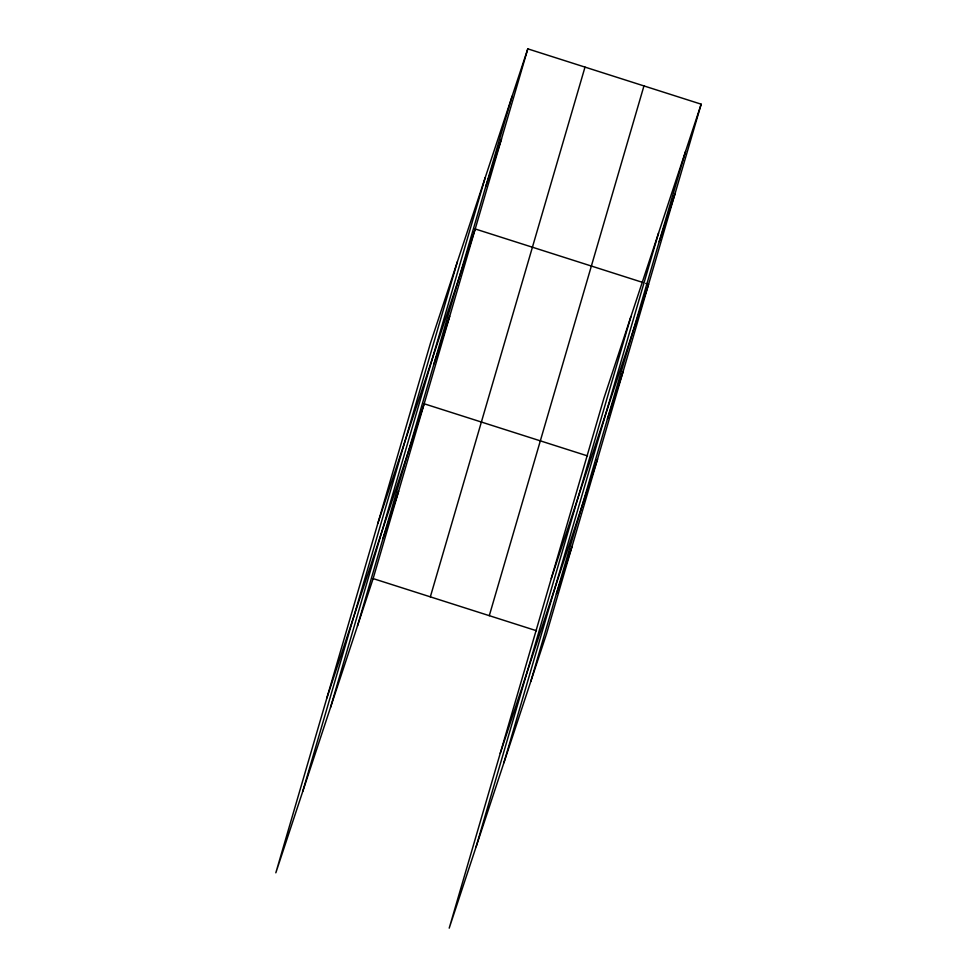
<?xml version="1.0" encoding="UTF-8"?>
<svg xmlns="http://www.w3.org/2000/svg" width="977" height="977" viewBox="0 0 977 977"><rect width="100%" height="100%" fill="white"/><g stroke="black" fill="none" stroke-linecap="round" stroke-linejoin="round"><path stroke-width="1.47" d="M302.772 791.346L457.431 261.604M330.531 707.409L485.19 177.667M357.472 625.952L512.131 96.21M527.8 48.85L430.491 343.074L275.832 872.815L373.129 578.592L527.8 48.85L701.168 104.185L546.509 633.926L449.2 928.15L603.871 398.408L701.168 104.185M430.344 596.849L585.003 67.108M489.294 615.669L643.953 85.927M476.141 846.68L630.812 316.939M503.9 762.756L658.571 233.014M530.841 681.287L685.512 151.545M485.838 186.265L501.506 138.905M377.904 523.183L475.213 228.96L642.866 282.475M434.032 363.725L449.689 316.365M326.868 697.993L424.177 403.782L587.531 455.917M382.996 538.547L398.653 491.187M659.219 241.6L674.875 194.24M551.284 578.518L648.581 284.307L645.724 283.391M607.401 419.072L623.07 371.712M500.248 753.34L597.545 459.117M556.365 593.882L572.034 546.522M373.129 578.592L536.495 630.739"/></g></svg>
